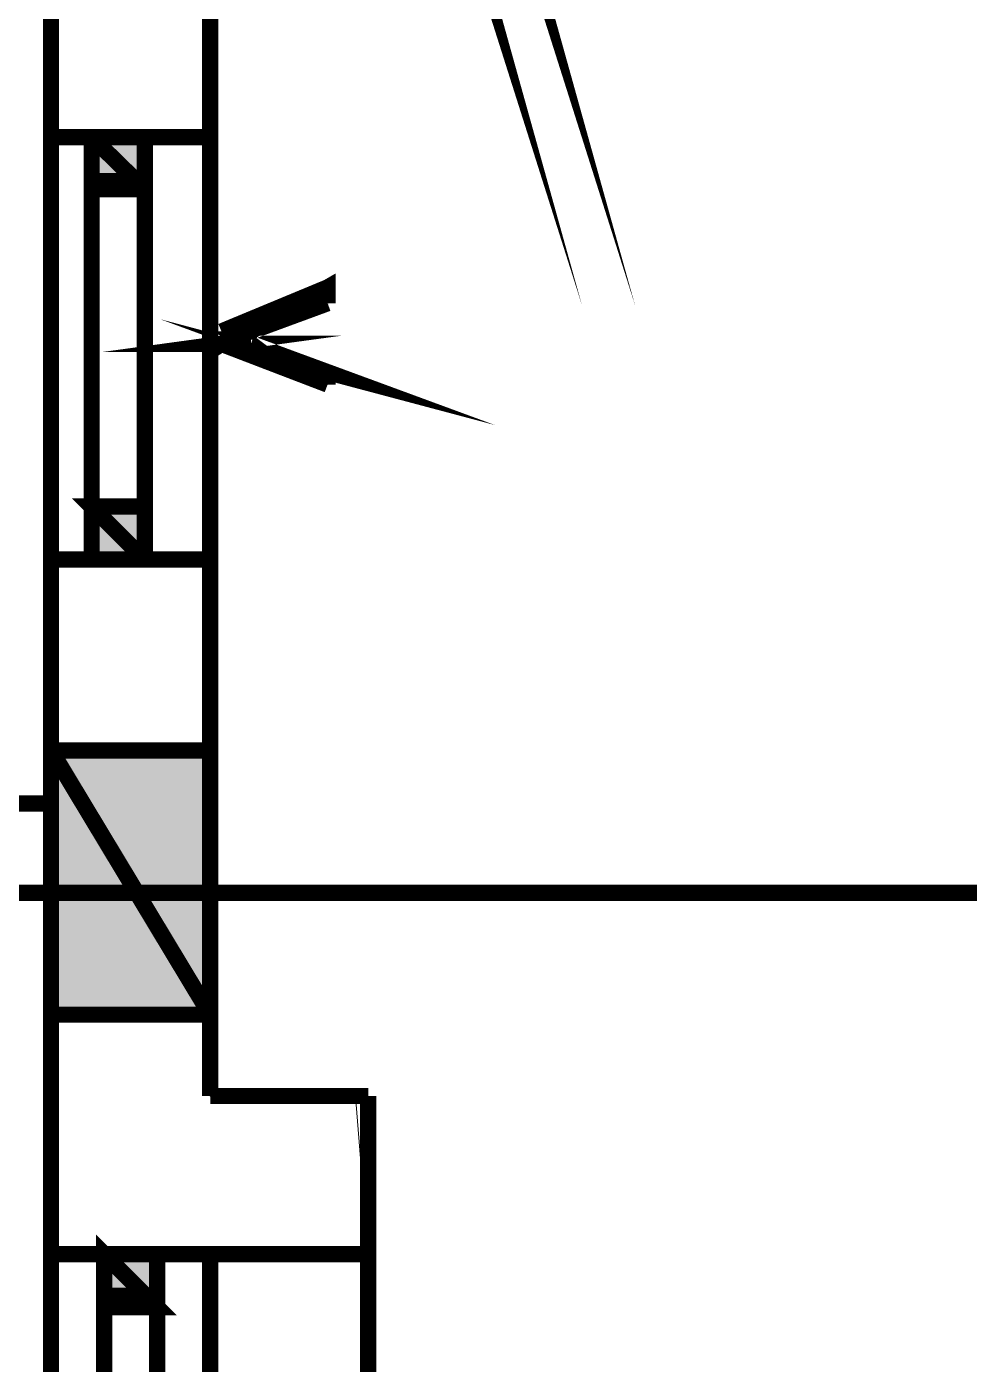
# Model space of a CAD drawing. Header units: inches. Extents: x -524 to 1067, y -71 to 1110.
# Drawn here: x 893.6 to 947.3, y 152.6 to 228.9 of the extents above; entities that cross this region are included whole.
import ezdxf

# ---------------------------------------------------------------- set-up
doc = ezdxf.new("R2010")
doc.units = ezdxf.units.IN
doc.header["$MEASUREMENT"] = 0
doc.layers.add('H', color=7, linetype='Continuous')
doc.layers.add('P', color=7, linetype='Continuous')
doc.layers.add('wall', color=16, linetype='Continuous', lineweight=20)

msp = doc.modelspace()

# ---------------------------------------------------------------- hatches: boundary and pattern name
at = {"layer": 'H', "linetype": 'Continuous'}
for points in [[(897.3193089001652, 219.5371668317319), (897.3193089001652, 222.5628824408102), (900.3450245092436, 222.5628824408102), (900.3450245092436, 219.5371668317319), (897.3193089001652, 219.5371668317319)], [(905.4292486871034, 211.2337856367342), (904.721180136849, 211.4235772069055), (910.7726113550054, 214.0003627557708), (910.7726113550054, 213.0331557154743), (906.3307586454177, 211.4235772069055), (906.1373172373585, 211.4235772069055), (905.8818285852044, 211.2337856367342), (905.4292486871034, 211.2337856367342)], [(904.721180136849, 210.7155086566508), (904.721180136849, 211.4235772069055), (905.4292486871034, 211.2337856367342), (904.721180136849, 210.7155086566508)], [(904.721180136849, 210.7155086566508), (905.4292486871034, 211.2337856367342), (905.6226900951631, 211.2337856367342), (905.6226900951631, 210.9746471466925), (904.721180136849, 210.7155086566508)], [(904.721180136849, 210.7155086566508), (906.1373172373585, 210.9746471466925), (906.3307586454177, 210.7155086566508), (904.721180136849, 210.7155086566508)], [(904.721180136849, 210.7155086566508), (905.6226900951631, 210.9746471466925), (906.1373172373585, 210.9746471466925), (904.721180136849, 210.7155086566508)], [(910.7726113550054, 209.105930148082), (910.7726113550054, 208.4635586798097), (904.721180136849, 210.7155086566508), (906.3307586454177, 210.7155086566508), (910.7726113550054, 209.105930148082)], [(897.3193089001652, 198.4849018942608), (897.3193089001652, 201.4449204213567), (900.3450245092436, 201.4449204213567), (900.3450245092436, 198.4849018942608), (897.3193089001652, 198.4849018942608)], [(895.0016618413417, 172.4761571050065), (895.0016618413417, 187.5390380684155), (904.0131115865943, 187.5390380684155), (904.0131115865943, 172.4761571050065), (895.0016618413417, 172.4761571050065)], [(898.0273774504201, 155.8000477951408), (898.0273774504201, 158.829413242107), (900.9873959775161, 158.829413242107), (900.9873959775161, 155.8000477951408), (898.0273774504201, 155.8000477951408)]]:
    msp.add_hatch(color=256, dxfattribs=at).paths.add_polyline_path(points)

# ---------------------------------------------------------------- linework, layer by layer
at = {"layer": 'P', "const_width": 0.927058823529412}
for points in [[(904.0131115865943, 292.6069213477115), (904.0131115865943, 167.9065600693418)], [(904.0131115865943, 198.4849018942608), (904.0131115865943, 270.5910992078319)], [(904.0131115865943, 198.4849018942608), (904.0131115865943, 270.5910992078319)], [(904.0131115865943, 198.4849018942608), (904.0131115865943, 270.5910992078319)], [(917.2109253892806, 239.7536188928713), (917.6598554494938, 238.3374817923618), (917.2109253892806, 239.9470603009305), (917.2109253892806, 239.7536188928713)], [(920.2366409983588, 239.7536188928713), (920.6855710585719, 238.3374817923618), (920.2366409983588, 239.9470603009305), (920.2366409983588, 239.7536188928713)], [(894.9359647593592, 236.5344618757337), (894.9359647593592, 187.6047351503978)], [(894.9359647593592, 236.5344618757337), (894.9359647593592, 187.6047351503978), (894.9359647593592, 200.609107545025), (894.9359647593592, 191.5319607177902)], [(894.9359647593592, 188.5062451087119), (894.9359647593592, 236.5344618757337)], [(894.9359647593592, 188.5062451087119), (894.9359647593592, 236.5344618757337)], [(894.9359647593592, 236.5344618757337), (894.9359647593592, 188.5062451087119)], [(894.9359647593592, 187.6047351503978), (894.9359647593592, 233.5087462666554)], [(894.9359647593592, 198.4849018942608), (894.9359647593592, 222.5628824408102)], [(894.9359647593592, 222.5628824408102), (904.0131115865943, 222.5628824408102)], [(900.279327427261, 222.5628824408102), (897.2536118181831, 222.5628824408102)], [(897.2536118181831, 222.5628824408102), (900.279327427261, 219.6028639137143)], [(897.2536118181831, 222.5628824408102), (900.279327427261, 219.6028639137143)], [(900.279327427261, 219.6028639137143), (897.2536118181831, 219.6028639137143), (897.2536118181831, 222.5628824408102)], [(900.279327427261, 219.6028639137143), (900.279327427261, 222.5628824408102)], [(900.279327427261, 201.2551288511853), (900.279327427261, 220.0517939739273), (897.2536118181831, 220.0517939739273), (897.2536118181831, 200.609107545025)], [(910.7069142730229, 214.0003627557708), (906.3307586454177, 211.4892742888879), (904.6554830548664, 211.4892742888879)], [(904.6554830548664, 211.4892742888879), (910.7069142730229, 214.0003627557708)], [(910.7069142730229, 213.0988527974567), (910.7069142730229, 214.0003627557708), (906.3307586454177, 211.4892742888879)], [(906.3307586454177, 211.4892742888879), (910.7069142730229, 213.0988527974567)], [(904.6554830548664, 210.7812057386332), (910.7069142730229, 209.1716272300644), (906.3307586454177, 210.7812057386332)], [(906.3307586454177, 210.7812057386332), (904.6554830548664, 210.7812057386332), (906.071620155376, 210.9746471466925), (906.3307586454177, 210.7812057386332)], [(904.6554830548664, 211.4892742888879), (905.3635516051213, 211.2337856367342)], [(905.3635516051213, 211.2337856367342), (904.6554830548664, 210.7812057386332), (904.6554830548664, 211.4892742888879)], [(906.3307586454177, 211.4892742888879), (904.6554830548664, 211.4892742888879), (906.071620155376, 211.4892742888879), (906.3307586454177, 211.4892742888879)], [(904.6554830548664, 211.4892742888879), (906.071620155376, 211.4892742888879)], [(906.071620155376, 211.4892742888879), (905.3635516051213, 211.2337856367342), (904.6554830548664, 211.4892742888879)], [(904.6554830548664, 210.7812057386332), (905.6226900951631, 211.2337856367342)], [(904.6554830548664, 210.7812057386332), (905.6226900951631, 211.2337856367342)], [(905.6226900951631, 211.2337856367342), (905.3635516051213, 211.2337856367342), (904.6554830548664, 210.7812057386332)], [(904.6554830548664, 210.7812057386332), (906.071620155376, 210.9746471466925), (906.071620155376, 210.9746471466925), (904.6554830548664, 210.7812057386332)], [(906.071620155376, 210.9746471466925), (904.6554830548664, 210.7812057386332)], [(904.6554830548664, 210.7812057386332), (905.8161315032223, 210.9746471466925)], [(904.6554830548664, 210.7812057386332), (905.8161315032223, 210.9746471466925)], [(905.8161315032223, 210.9746471466925), (905.6226900951631, 210.9746471466925), (904.6554830548664, 210.7812057386332)], [(905.6226900951631, 210.9746471466925), (904.6554830548664, 210.7812057386332)], [(906.3307586454177, 210.7812057386332), (904.6554830548664, 210.7812057386332), (906.3307586454177, 210.7812057386332), (904.6554830548664, 210.7812057386332)], [(904.6554830548664, 210.7812057386332), (910.7069142730229, 209.1716272300644)], [(910.7069142730229, 208.4635586798097), (904.6554830548664, 210.7812057386332)], [(906.071620155376, 211.4892742888879), (905.3635516051213, 211.2337856367342), (906.071620155376, 211.4892742888879)], [(905.3635516051213, 211.2337856367342), (906.071620155376, 211.4892742888879), (905.3635516051213, 211.2337856367342)], [(906.071620155376, 211.4892742888879), (905.3635516051213, 211.2337856367342)], [(905.3635516051213, 211.2337856367342), (905.3635516051213, 211.2337856367342)], [(905.3635516051213, 211.2337856367342), (905.8161315032223, 211.2337856367342)], [(905.3635516051213, 211.2337856367342), (905.8161315032223, 211.2337856367342), (905.6226900951631, 211.2337856367342), (905.3635516051213, 211.2337856367342)], [(905.6226900951631, 211.2337856367342), (905.6226900951631, 210.9746471466925)], [(905.8161315032223, 211.2337856367342), (905.6226900951631, 211.2337856367342), (905.8161315032223, 211.2337856367342)], [(905.8161315032223, 211.2337856367342), (906.071620155376, 211.4892742888879)], [(905.8161315032223, 210.9746471466925), (906.071620155376, 210.9746471466925)], [(906.071620155376, 211.4892742888879), (906.071620155376, 211.4892742888879)], [(910.7069142730229, 209.1716272300644), (910.7069142730229, 208.4635586798097)], [(900.279327427261, 198.4849018942608), (897.2536118181831, 201.510617503339), (900.279327427261, 201.510617503339)], [(897.2536118181831, 198.4849018942608), (900.279327427261, 198.4849018942608), (897.2536118181831, 201.510617503339)], [(897.2536118181831, 201.510617503339), (897.2536118181831, 198.4849018942608)], [(900.279327427261, 201.510617503339), (900.279327427261, 198.4849018942608)], [(894.9359647593592, 192.4334706761043), (894.9359647593592, 200.609107545025)], [(894.9359647593592, 200.609107545025), (894.9359647593592, 192.4334706761043)], [(894.9359647593592, 192.4334706761043), (894.9359647593592, 200.609107545025)], [(904.0131115865943, 198.4849018942608), (894.9359647593592, 198.4849018942608)], [(904.0131115865943, 172.5418541869889), (894.9359647593592, 187.6047351503978)], [(894.9359647593592, 187.6047351503978), (894.9359647593592, 172.5418541869889)], [(904.0131115865943, 172.5418541869889), (894.9359647593592, 187.6047351503978)], [(894.9359647593592, 187.6047351503978), (904.0131115865943, 187.6047351503978), (904.0131115865943, 172.5418541869889)], [(894.9359647593592, 184.5790195413196), (811.0480907436113, 184.5790195413196)], [(894.9359647593592, 184.5790195413196), (811.0480907436113, 184.5790195413196)], [(894.9359647593592, 182.5205109725378), (894.9359647593592, 167.9065600693418)], [(894.9359647593592, 182.5205109725378), (894.9359647593592, 46.22826456216255)], [(894.9359647593592, 182.5205109725378), (894.9359647593592, 169.7716272300645)], [(894.9359647593592, 182.5205109725378), (894.9359647593592, 165.3297745204766)], [(894.9359647593592, 179.4947953634595), (798.7517868992388, 179.4947953634595)], [(894.9359647593592, 179.4947953634595), (957.9613654078075, 179.4947953634595)], [(894.9359647593592, 172.5418541869889), (904.0131115865943, 172.5418541869889)], [(904.0131115865943, 167.9065600693418), (913.0245613318468, 167.9065600693418)], [(913.0245613318468, 89.81462861959659), (913.0245613318468, 167.9065600693418)], [(894.9359647593592, 158.8914604862016), (913.0245613318468, 158.8914604862016)], [(904.0131115865943, 98.826078364849), (904.0131115865943, 158.8914604862016), (896.3521018598688, 158.8914604862016)], [(900.9873959775161, 158.8914604862016), (897.9616803684376, 158.8914604862016)], [(897.9616803684376, 158.8914604862016), (900.9873959775161, 155.8657448771233)], [(897.9616803684376, 158.8914604862016), (900.9873959775161, 155.8657448771233), (897.9616803684376, 155.8657448771233), (897.9616803684376, 158.8914604862016)], [(900.9873959775161, 155.8657448771233), (900.9873959775161, 158.8914604862016)], [(904.0131115865943, 158.8914604862016), (904.0131115865943, 98.826078364849)], [(904.0131115865943, 158.8914604862016), (904.0131115865943, 156.3183247752241)], [(904.0131115865943, 158.8914604862016), (904.0131115865943, 98.826078364849), (904.0131115865943, 158.8914604862016), (904.0131115865943, 152.840029268045)], [(904.0131115865943, 98.826078364849), (904.0131115865943, 158.8914604862016), (904.0131115865943, 98.826078364849)], [(904.0131115865943, 98.826078364849), (904.0131115865943, 135.0069213477114), (904.0131115865943, 158.8914604862016)], [(897.9616803684376, 101.5963053217735), (897.9616803684376, 156.5117661832835), (900.5348160794151, 156.5117661832835)], [(900.5348160794151, 156.5117661832835), (900.9873959775161, 156.5117661832835), (900.9873959775161, 100.9502840156133)]]:
    msp.add_lwpolyline(points, dxfattribs=at)
at = {"layer": 'wall'}
msp.add_lwpolyline([(904.0131115865943, 98.826078364849), (903.980263045603, 158.8914604862016), (913.0245613318468, 158.8914604862016), (912.3043515140671, 167.9065600693418), (904.0131115865943, 167.9065600693418), (904.0126257035954, 179.4947953634595), (798.7517868992388, 179.4947953634595), (798.7517868992388, 184.5790195413196), (805.0623566074373, 184.9289079646869), (805.0623566074373, 238.9850312208073), (811.0480907436113, 239.4944804028296), (811.0480907436113, 184.5790195413196), (894.9359647593592, 184.5790195413196), (894.9359647593592, 233.5087462666554), (840.9220138561634, 233.5087462666554), (840.9220138561634, 239.4149883938753), (894.9359647593592, 239.4944804028296), (894.9359647593592, 243.3699984044788), (904.0126257035954, 243.4217059702219), (904.0126257035954, 179.4947953634595)], dxfattribs=at)

doc.saveas('drawing.dxf')
